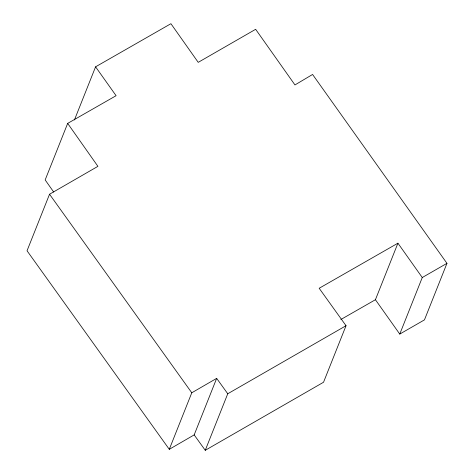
<?xml version="1.0" encoding="UTF-8"?>
<svg xmlns="http://www.w3.org/2000/svg" width="474" height="474" viewBox="0 0 474 474"><rect width="100%" height="100%" fill="white"/><g stroke="black" fill="none" stroke-linecap="round" stroke-linejoin="round"><path stroke-width="0.71" d="M399.76 334.075L422.263 277.533L397.929 243.186L375.426 299.722L399.76 334.075L424.461 319.873L446.964 263.337L312.579 74.465L294.958 84.935L255.646 29.305L198.221 62.349L170.924 23.7L95.582 66.822L116.094 95.701L67.669 123.394L45.166 179.93L53.686 192.029M74.436 119.958L95.582 66.822M67.669 123.394L97.917 166.344L49.539 194.239L27.036 250.776L169.283 449.322L194.174 434.895L216.671 378.359L227.751 393.764L205.254 450.3L194.174 434.895M169.283 449.322L191.78 392.78L216.671 378.359M397.929 243.186L319.174 288.269L346.032 325.709L323.535 382.251L205.254 450.3M422.263 277.533L446.964 263.337M227.751 393.764L346.032 325.709M340.853 319.517L375.426 299.722M49.539 194.239L191.78 392.78"/></g></svg>
